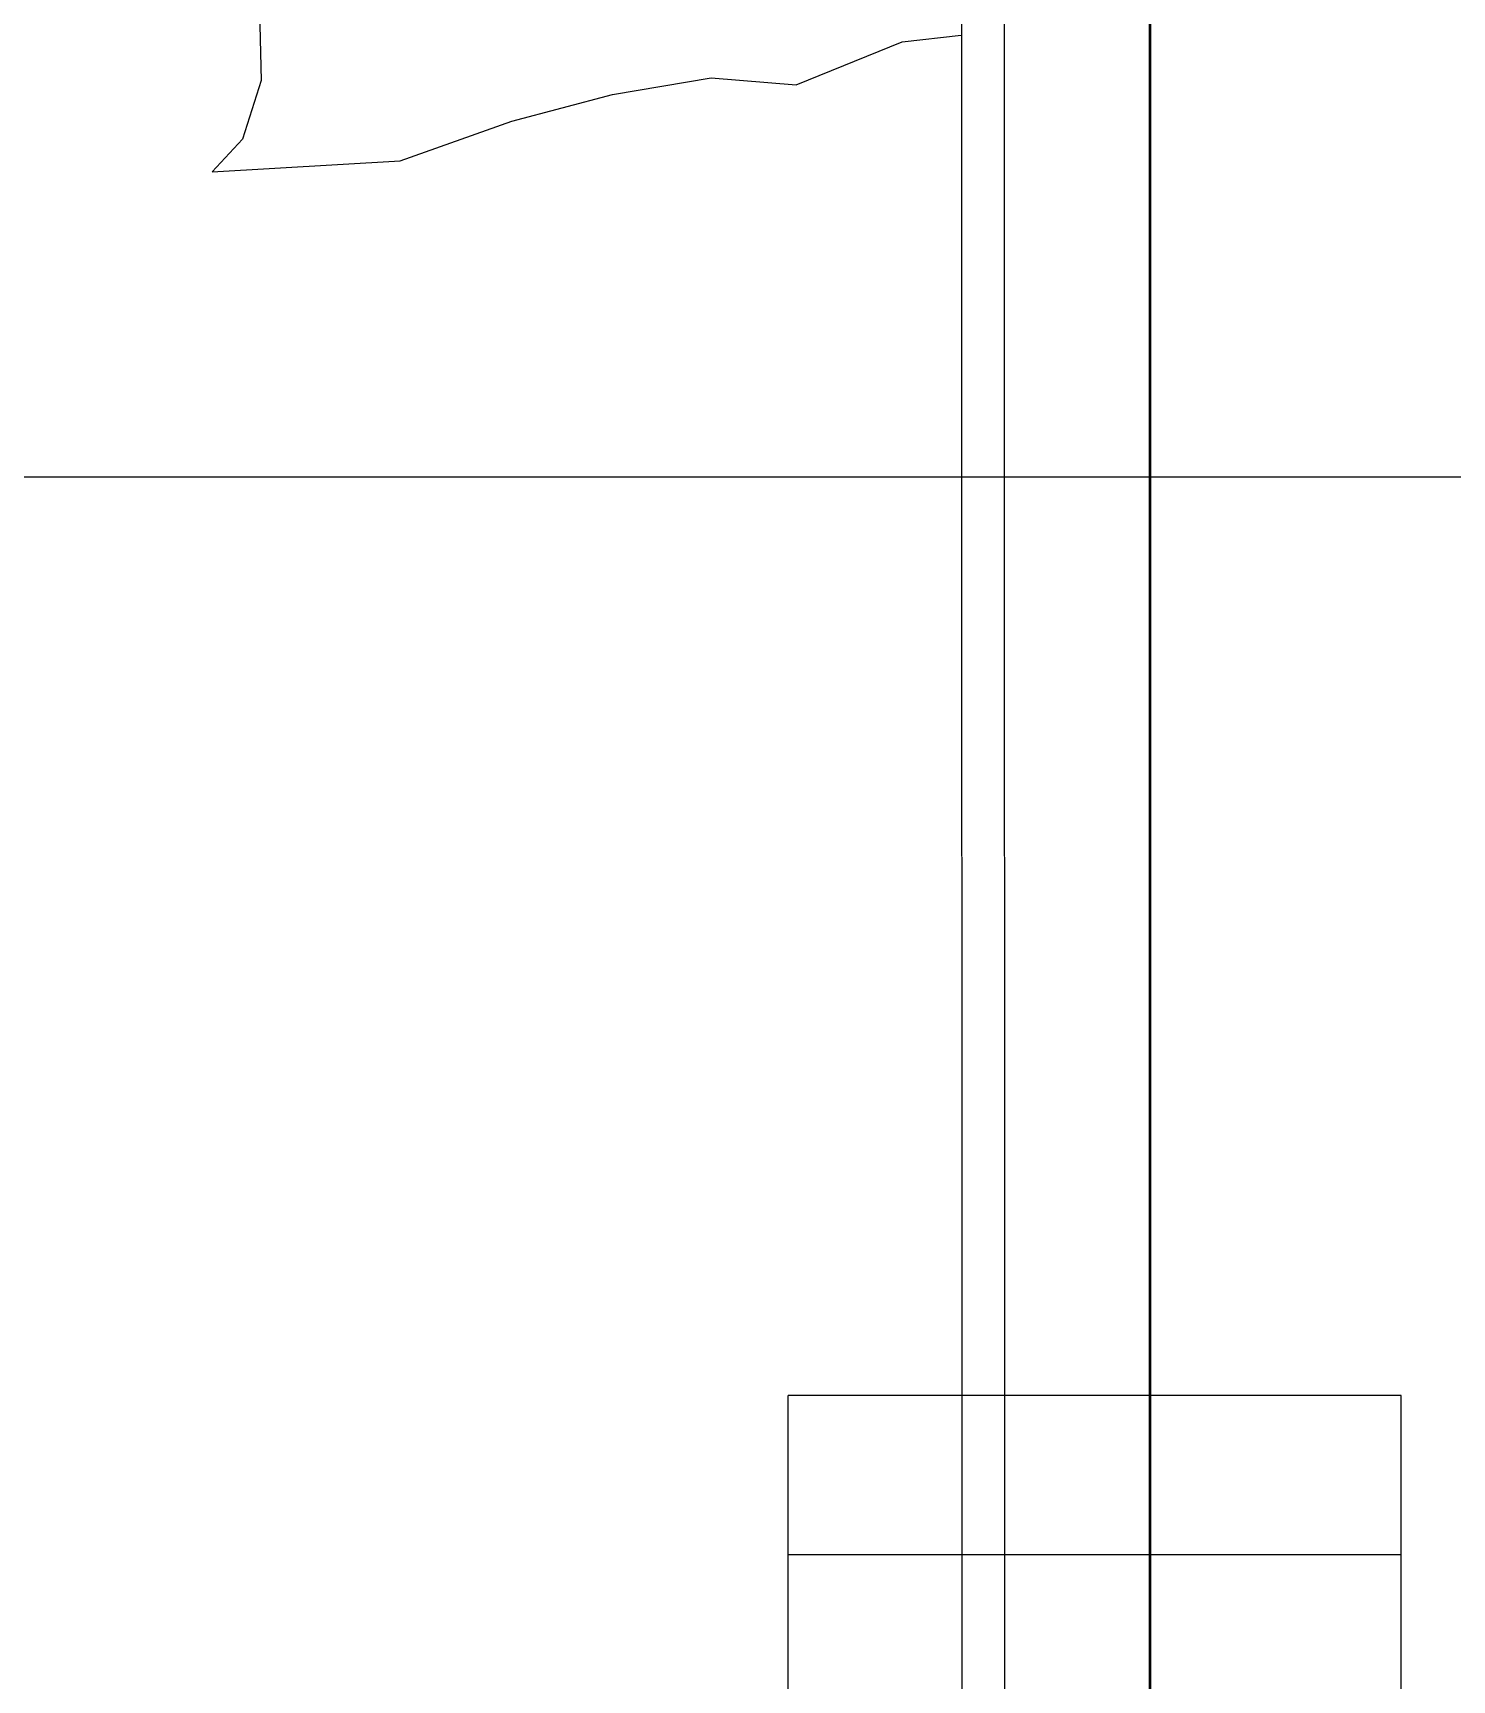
# Model space of a CAD drawing. Header units: millimetres. Extents: x -4 to 3776, y -4 to 4079.
# Drawn here: x 693.35 to 712.45, y 516.06 to 538.21 of the extents above; entities that cross this region are included whole.
import ezdxf
from ezdxf import colors
from ezdxf.entities.mleader import LeaderData, LeaderLine
from ezdxf.math import Vec2, Vec3

# ---------------------------------------------------------------- set-up
doc = ezdxf.new("R2010")
doc.units = ezdxf.units.MM
for name, color, linetype in [('BK_kedu', 255, 'Continuous'), ('FURN', 4, 'Continuous'), ('ROTATEDREFERENCEFRAME', 7, 'Continuous')]:
    doc.layers.add(name, color=color, linetype=linetype)
doc.layers.add('Sheet$GRID', color=254, linetype='Continuous', true_color=0xbebebe)
doc.styles.get("Standard").update_dxf_attribs({"font": 'arial.ttf'})

# ---------------------------------------------------------------- blocks, each defined once
blk = doc.blocks.new('chuan tou qi')
at = {"color": 4}
for p, q in [((2.342, 0.765), (2.34, 32.322)), ((2.909, 32.322), (2.911, 0.765)), ((-7.132, 24.653), (-7.091, 23.016)), ((0.109, 22.957), (1.536, 23.536)), ((1.536, 23.536), (2.33, 23.626)), ((-2.361, 22.826), (-1.036, 23.048)), ((-1.036, 23.048), (0.109, 22.957)), ((-7.091, 23.016), (-7.341, 22.224)), ((-3.715, 22.465), (-2.361, 22.826)), ((-5.22, 21.932), (-3.715, 22.465)), ((-7.341, 22.224), (-7.751, 21.785)), ((-7.751, 21.785), (-5.22, 21.932))]:
    blk.add_line(p, q, dxfattribs=at)
at = {"layer": 'FURN'}
for p, q in [((0, 0), (0, 5.326)), ((8.25, 5.326), (0, 5.326)), ((8.25, 0.229), (8.25, 5.326)), ((0, 3.184), (8.25, 3.184))]:
    blk.add_line(p, q, dxfattribs=at)

msp = doc.modelspace()

# ---------------------------------------------------------------- linework, layer by layer
at = {"layer": 'ROTATEDREFERENCEFRAME', "color": 255}
for p, q in [((708.372, 540.46), (708.372, 436.46)), ((708.388, 540.46), (708.388, 436.46))]:
    msp.add_line(p, q, dxfattribs=at)
at = {"layer": 'Sheet$GRID'}
msp.add_lwpolyline([(0.007, 532.243), (870.358, 532.243)], dxfattribs=at)

# ---------------------------------------------------------------- block references
at = {"color": 4, "lineweight": 25}
msp.add_blockref('chuan tou qi', (703.511, 514.559), dxfattribs=at)

# ---------------------------------------------------------------- leaders
at = {"layer": 'BK_kedu'}
ml = msp.add_multileader_mtext('Standard', dxfattribs=at)
ml.set_content('', color=256)
ml.set_leader_properties()
ml.build(insert=Vec2(0, 0))
ml.multileader.update_dxf_attribs({"text_right_attachment_type": 6, "dogleg_length": 0.36, "arrow_head_size": 0.18})
ctx = ml.context
ctx.base_point, ctx.char_height, ctx.arrow_head_size, ctx.landing_gap_size, ctx.plane_origin = Vec3(3775.999, 4079.328), 0.18, 0.18, 0.09, Vec3(3774.639, 4079.328)
ctx.right_attachment = 6
notes = []
notes.append((ctx, [(0, (0, 0, 0), (0, 0), (1, 0), 1, [])]))
ctx.mtext.insert, ctx.mtext.flow_direction = Vec3(3776.089, 4079.418), 5
for ctx, leaders in notes:
    for number, flags, end, landing, length, lines in leaders:
        leader = LeaderData()
        leader.index, (leader.has_last_leader_line, leader.has_dogleg_vector, leader.attachment_direction) = number, flags
        leader.last_leader_point, leader.dogleg_vector, leader.dogleg_length = Vec3(end), Vec3(landing), length
        for number, points, colour, breaks in lines:
            line = LeaderLine()
            line.index, line.vertices, line.color, line.breaks = number, Vec3.list(points), colors.encode_raw_color(colour), breaks
            leader.lines.append(line)
        ctx.leaders.append(leader)

doc.saveas('drawing.dxf')
